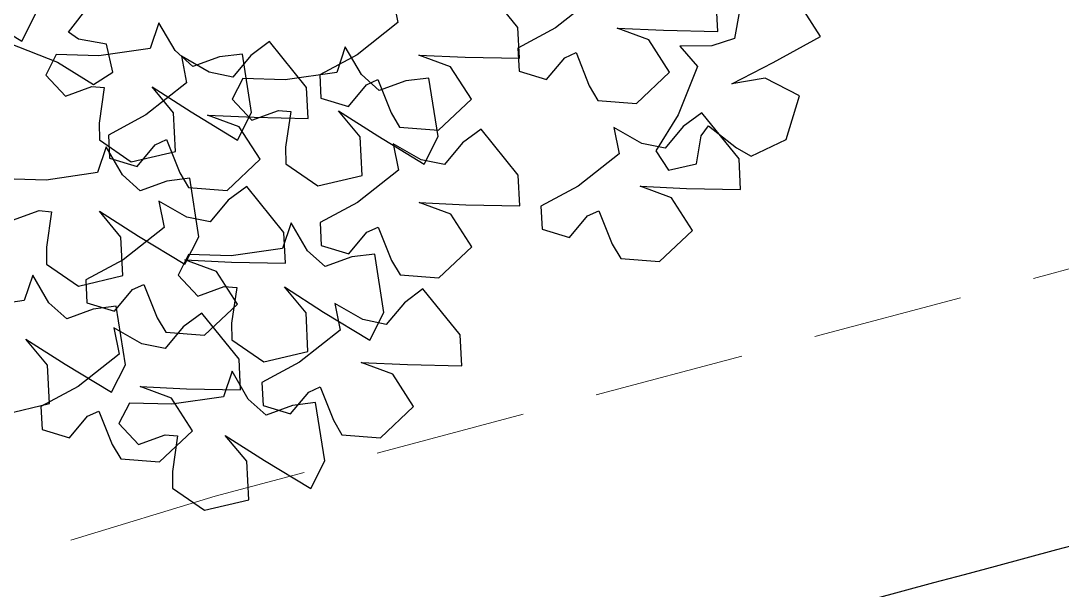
# Model space of a CAD drawing. Header units: millimetres. Extents: x 441156 to 441876, y 4514765 to 4515211.
# Drawn here: x 441574.956 to 441576.681, y 4514834.089 to 4514835.033 of the extents above; entities that cross this region are included whole.
import ezdxf

# ---------------------------------------------------------------- set-up
doc = ezdxf.new("R2010")
doc.units = ezdxf.units.MM
doc.linetypes.add('HIDDEN', pattern=[0.375, 0.25, -0.125])
doc.layers.add('01_piscinas', color=254, linetype='Continuous')
doc.layers.add('INGIN ELECTRICIDAD ALUMBRADO', color=120, linetype='HIDDEN')

msp = doc.modelspace()

# ---------------------------------------------------------------- linework, layer by layer
at = {"layer": '01_piscinas'}
for p, q in [((441575.77911619, 4514835.0215429, 0.00000053), (441575.71746203, 4514835.09770118, 0.00000053)), ((441575.57173202, 4514835.07342233, 0.00000053), (441575.5804866, 4514835.02961503, 0.00000053)), ((441575.9087956, 4514835.07407821, 0.00000053), (441575.84118535, 4514835.0206678, 0.00000053)), ((441576.11010729, 4514835.01496611, 0.00000053), (441576.10742519, 4514835.06600608, 0.00000053)), ((441575.03451472, 4514835.0139506, 0.00000053), (441575.07131062, 4514835.06057108, 0.00000053)), ((441576.14623228, 4514835.04926345, 0.00000053), (441576.13809077, 4514835.00316824, 0.00000053)), ((441576.28053825, 4514835.00657023, 0.00000053), (441576.25269549, 4514835.04943109, 0.00000053)), ((441574.88050078, 4514835.04559157, 0.00000053), (441574.95726772, 4514834.99908867, 0.00000053)), ((441574.95726772, 4514834.99908867, 0.00000053), (441574.98046494, 4514835.04463164, 0.00000053)), ((441575.18443595, 4514835.02920905, 0.00000053), (441575.17011399, 4514834.98689352, 0.00000053)), ((441575.21125355, 4514834.98309608, 0.00000053), (441575.18443595, 4514835.02920905, 0.00000053)), ((441575.5804866, 4514835.02961503, 0.00000053), (441575.51287635, 4514834.97620462, 0.00000053)), ((441575.05137932, 4514835.00202137, 0.00000053), (441575.03451472, 4514835.0139506, 0.00000053)), ((441575.7817983, 4514834.97050293, 0.00000053), (441575.77911619, 4514835.0215429, 0.00000053)), ((441575.84118535, 4514835.0206678, 0.00000053), (441575.77911643, 4514834.98726706, 0.00000053)), ((441575.94346301, 4514835.02030967, 0.00000053), (441576.02037373, 4514835.01685533, 0.00000053)), ((441575.99581669, 4514835.00101614, 0.00000053), (441575.94346301, 4514835.02030967, 0.00000053)), ((441576.02037373, 4514835.01685533, 0.00000053), (441576.11010729, 4514835.01496611, 0.00000053)), ((441574.93622542, 4514834.99570325, 0.00000053), (441575.01628531, 4514834.96385626, 0.00000053)), ((441575.09747452, 4514834.99387986, 0.00000053), (441575.05137932, 4514835.00202137, 0.00000053)), ((441575.36746851, 4514834.99812739, 0.00000053), (441575.336839, 4514834.97505553, 0.00000053)), ((441575.42912266, 4514834.92196911, 0.00000053), (441575.36746851, 4514834.99812739, 0.00000053)), ((441576.0304841, 4514834.9472476, 0.00000053), (441575.99581669, 4514835.00101614, 0.00000053)), ((441576.13809077, 4514835.00316824, 0.00000053), (441576.10049962, 4514834.99083615, 0.00000053)), ((441576.20188209, 4514834.96333956, 0.00000053), (441576.28053825, 4514835.00657023, 0.00000053)), ((441575.17011399, 4514834.98689352, 0.00000053), (441575.08485659, 4514834.97444387, 0.00000053)), ((441575.10827356, 4514834.94760894, 0.00000053), (441575.09747452, 4514834.99387986, 0.00000053)), ((441575.24072903, 4514834.95670723, 0.00000053), (441575.21125355, 4514834.98309608, 0.00000053)), ((441575.32278127, 4514834.97737014, 0.00000053), (441575.28471941, 4514834.97270408, 0.00000053)), ((441575.33809619, 4514834.88058806, 0.00000053), (441575.32278127, 4514834.97737014, 0.00000053)), ((441575.49329522, 4514834.98949046, 0.00000053), (441575.47897326, 4514834.94717493, 0.00000053)), ((441575.52011282, 4514834.94337749, 0.00000053), (441575.49329522, 4514834.98949046, 0.00000053)), ((441575.77911643, 4514834.98726706, 0.00000053), (441575.78112064, 4514834.94912731, 0.00000053)), ((441575.8566903, 4514834.97119295, 0.00000053), (441575.87545362, 4514834.9798335, 0.00000053)), ((441575.87545362, 4514834.9798335, 0.00000053), (441575.89743019, 4514834.92465708, 0.00000053)), ((441576.10049962, 4514834.99083615, 0.00000053), (441576.04715581, 4514834.99066791, 0.00000053)), ((441576.04715581, 4514834.99066791, 0.00000053), (441576.07664116, 4514834.95710696, 0.00000053)), ((441575.01440296, 4514834.97655245, 0.00000053), (441574.99706877, 4514834.94252034, 0.00000053)), ((441575.08485659, 4514834.97444387, 0.00000053), (441575.01440296, 4514834.97655245, 0.00000053)), ((441575.01628531, 4514834.96385626, 0.00000053), (441575.07624566, 4514834.92680337, 0.00000053)), ((441575.22173849, 4514834.97384854, 0.00000053), (441575.23049308, 4514834.93004124, 0.00000053)), ((441575.2680197, 4514834.94732234, 0.00000053), (441575.22173849, 4514834.97384854, 0.00000053)), ((441575.28471941, 4514834.97270408, 0.00000053), (441575.24072903, 4514834.95670723, 0.00000053)), ((441575.336839, 4514834.97505553, 0.00000053), (441575.30674064, 4514834.93920667, 0.00000053)), ((441575.51287635, 4514834.97620462, 0.00000053), (441575.45080743, 4514834.94280388, 0.00000053)), ((441575.61515401, 4514834.97584649, 0.00000053), (441575.69206473, 4514834.97239215, 0.00000053)), ((441575.6675077, 4514834.95655296, 0.00000053), (441575.61515401, 4514834.97584649, 0.00000053)), ((441575.69206473, 4514834.97239215, 0.00000053), (441575.7817983, 4514834.97050293, 0.00000053)), ((441575.82659194, 4514834.93534408, 0.00000053), (441575.8566903, 4514834.97119295, 0.00000053)), ((441576.13354828, 4514834.92787575, 0.00000053), (441576.20188209, 4514834.96333956, 0.00000053)), ((441575.07624566, 4514834.92680337, 0.00000053), (441575.10827356, 4514834.94760894, 0.00000053)), ((441575.30674064, 4514834.93920667, 0.00000053), (441575.2680197, 4514834.94732234, 0.00000053)), ((441575.47897326, 4514834.94717493, 0.00000053), (441575.39371586, 4514834.93472528, 0.00000053)), ((441575.45080743, 4514834.94280388, 0.00000053), (441575.45281164, 4514834.90466412, 0.00000053)), ((441575.5495883, 4514834.91698864, 0.00000053), (441575.52011282, 4514834.94337749, 0.00000053)), ((441575.7021751, 4514834.90278442, 0.00000053), (441575.6675077, 4514834.95655296, 0.00000053)), ((441575.78112064, 4514834.94912731, 0.00000053), (441575.82659194, 4514834.93534408, 0.00000053)), ((441575.97568196, 4514834.89568275, 0.00000053), (441576.0304841, 4514834.9472476, 0.00000053)), ((441576.07664116, 4514834.95710696, 0.00000053), (441576.04479417, 4514834.87704707, 0.00000053)), ((441574.99706877, 4514834.94252034, 0.00000053), (441575.02955647, 4514834.90784807, 0.00000053)), ((441575.23049308, 4514834.93004124, 0.00000053), (441575.16288283, 4514834.87663083, 0.00000053)), ((441575.32326222, 4514834.93683385, 0.00000053), (441575.30592804, 4514834.90280175, 0.00000053)), ((441575.39371586, 4514834.93472528, 0.00000053), (441575.32326222, 4514834.93683385, 0.00000053)), ((441575.49828295, 4514834.8908809, 0.00000053), (441575.52838131, 4514834.92672977, 0.00000053)), ((441575.52838131, 4514834.92672977, 0.00000053), (441575.54714462, 4514834.93537032, 0.00000053)), ((441575.54714462, 4514834.93537032, 0.00000053), (441575.56912119, 4514834.8801939, 0.00000053)), ((441575.59357867, 4514834.93298549, 0.00000053), (441575.5495883, 4514834.91698864, 0.00000053)), ((441575.63164054, 4514834.93765155, 0.00000053), (441575.59357867, 4514834.93298549, 0.00000053)), ((441575.64695546, 4514834.84086946, 0.00000053), (441575.63164054, 4514834.93765155, 0.00000053)), ((441576.18853467, 4514834.9373439, 0.00000053), (441576.13354828, 4514834.92787575, 0.00000053)), ((441576.24544179, 4514834.90811269, 0.00000053), (441576.18853467, 4514834.9373439, 0.00000053)), ((441575.02955647, 4514834.90784807, 0.00000053), (441575.07354685, 4514834.92384492, 0.00000053)), ((441575.07354685, 4514834.92384492, 0.00000053), (441575.09411663, 4514834.9219462, 0.00000053)), ((441575.09411663, 4514834.9219462, 0.00000053), (441575.08556069, 4514834.86317373, 0.00000053)), ((441575.17325257, 4514834.9229949, 0.00000053), (441575.23813204, 4514834.88154799, 0.00000053)), ((441575.20894543, 4514834.88010936, 0.00000053), (441575.17325257, 4514834.9229949, 0.00000053)), ((441575.43180477, 4514834.87092914, 0.00000053), (441575.42912266, 4514834.92196911, 0.00000053)), ((441575.89743019, 4514834.92465708, 0.00000053), (441575.91159409, 4514834.90070221, 0.00000053)), ((441575.30592804, 4514834.90280175, 0.00000053), (441575.33841574, 4514834.86812948, 0.00000053)), ((441575.45281164, 4514834.90466412, 0.00000053), (441575.49828295, 4514834.8908809, 0.00000053)), ((441575.64737296, 4514834.85121957, 0.00000053), (441575.7021751, 4514834.90278442, 0.00000053)), ((441575.91159409, 4514834.90070221, 0.00000053), (441575.97568196, 4514834.89568275, 0.00000053)), ((441576.22376417, 4514834.83605515, 0.00000053), (441576.24544179, 4514834.90811269, 0.00000053)), ((441575.16288283, 4514834.87663083, 0.00000053), (441575.1008139, 4514834.84323009, 0.00000053)), ((441575.21208402, 4514834.81621074, 0.00000053), (441575.20894543, 4514834.88010936, 0.00000053)), ((441575.23813204, 4514834.88154799, 0.00000053), (441575.31489898, 4514834.83504509, 0.00000053)), ((441575.26516048, 4514834.8762727, 0.00000053), (441575.3420712, 4514834.87281836, 0.00000053)), ((441575.31751417, 4514834.85697917, 0.00000053), (441575.26516048, 4514834.8762727, 0.00000053)), ((441575.31489898, 4514834.83504509, 0.00000053), (441575.33809619, 4514834.88058806, 0.00000053)), ((441575.33841574, 4514834.86812948, 0.00000053), (441575.38240612, 4514834.88412632, 0.00000053)), ((441575.38240612, 4514834.88412632, 0.00000053), (441575.4029759, 4514834.88222761, 0.00000053)), ((441575.4029759, 4514834.88222761, 0.00000053), (441575.39441995, 4514834.82345513, 0.00000053)), ((441575.48211184, 4514834.8832763, 0.00000053), (441575.54699131, 4514834.8418294, 0.00000053)), ((441575.5178047, 4514834.84039077, 0.00000053), (441575.48211184, 4514834.8832763, 0.00000053)), ((441575.56912119, 4514834.8801939, 0.00000053), (441575.58328509, 4514834.85623903, 0.00000053)), ((441576.04479417, 4514834.87704707, 0.00000053), (441576.00774127, 4514834.81708672, 0.00000053)), ((441576.08375575, 4514834.88031049, 0.00000053), (441576.05312624, 4514834.85723863, 0.00000053)), ((441576.14540991, 4514834.80415221, 0.00000053), (441576.08375575, 4514834.88031049, 0.00000053)), ((441575.08556069, 4514834.86317373, 0.00000053), (441575.08584955, 4514834.83534626, 0.00000053)), ((441575.35218158, 4514834.80321063, 0.00000053), (441575.31751417, 4514834.85697917, 0.00000053)), ((441575.3420712, 4514834.87281836, 0.00000053), (441575.43180477, 4514834.87092914, 0.00000053)), ((441576.05312624, 4514834.85723863, 0.00000053), (441576.02302788, 4514834.82138977, 0.00000053)), ((441576.08295928, 4514834.84195307, 0.00000053), (441576.09488851, 4514834.85881766, 0.00000053)), ((441576.09488851, 4514834.85881766, 0.00000053), (441576.14150899, 4514834.82202176, 0.00000053)), ((441575.1008139, 4514834.84323009, 0.00000053), (441575.10281812, 4514834.80509033, 0.00000053)), ((441575.52094329, 4514834.77649215, 0.00000053), (441575.5178047, 4514834.84039077, 0.00000053)), ((441575.54699131, 4514834.8418294, 0.00000053), (441575.62375825, 4514834.7953265, 0.00000053)), ((441575.58328509, 4514834.85623903, 0.00000053), (441575.64737296, 4514834.85121957, 0.00000053)), ((441575.62375825, 4514834.7953265, 0.00000053), (441575.64695546, 4514834.84086946, 0.00000053)), ((441575.71816751, 4514834.85327655, 0.00000053), (441575.68753801, 4514834.8302047, 0.00000053)), ((441575.77982167, 4514834.77711827, 0.00000053), (441575.71816751, 4514834.85327655, 0.00000053)), ((441575.93802574, 4514834.85603164, 0.00000053), (441575.94678032, 4514834.81222434, 0.00000053)), ((441575.98430695, 4514834.82950544, 0.00000053), (441575.93802574, 4514834.85603164, 0.00000053)), ((441576.07481777, 4514834.79585786, 0.00000053), (441576.08295928, 4514834.84195307, 0.00000053)), ((441575.09712392, 4514834.82353657, 0.00000053), (441575.08280196, 4514834.78122104, 0.00000053)), ((441575.08584955, 4514834.83534626, 0.00000053), (441575.13884155, 4514834.79895534, 0.00000053)), ((441575.12394153, 4514834.77742361, 0.00000053), (441575.09712392, 4514834.82353657, 0.00000053)), ((441575.14828942, 4514834.79130711, 0.00000053), (441575.17838778, 4514834.82715597, 0.00000053)), ((441575.17838778, 4514834.82715597, 0.00000053), (441575.1971511, 4514834.83579653, 0.00000053)), ((441575.1971511, 4514834.83579653, 0.00000053), (441575.21912766, 4514834.78062011, 0.00000053)), ((441575.39441995, 4514834.82345513, 0.00000053), (441575.39470882, 4514834.79562766, 0.00000053)), ((441575.5724375, 4514834.8289977, 0.00000053), (441575.58119208, 4514834.7851904, 0.00000053)), ((441575.61871871, 4514834.8024715, 0.00000053), (441575.5724375, 4514834.8289977, 0.00000053)), ((441575.68753801, 4514834.8302047, 0.00000053), (441575.65743964, 4514834.79435583, 0.00000053)), ((441576.02302788, 4514834.82138977, 0.00000053), (441575.98430695, 4514834.82950544, 0.00000053)), ((441576.14150899, 4514834.82202176, 0.00000053), (441576.16575272, 4514834.80835819, 0.00000053)), ((441576.16575272, 4514834.80835819, 0.00000053), (441576.22376417, 4514834.83605515, 0.00000053)), ((441575.10281812, 4514834.80509033, 0.00000053), (441575.14828942, 4514834.79130711, 0.00000053)), ((441575.13884155, 4514834.79895534, 0.00000053), (441575.21208402, 4514834.81621074, 0.00000053)), ((441575.94678032, 4514834.81222434, 0.00000053), (441575.87917007, 4514834.75881393, 0.00000053)), ((441576.00774127, 4514834.81708672, 0.00000053), (441576.02854685, 4514834.78505882, 0.00000053)), ((441575.29737944, 4514834.75164578, 0.00000053), (441575.35218158, 4514834.80321063, 0.00000053)), ((441575.39470882, 4514834.79562766, 0.00000053), (441575.44770081, 4514834.75923675, 0.00000053)), ((441575.65743964, 4514834.79435583, 0.00000053), (441575.61871871, 4514834.8024715, 0.00000053)), ((441576.02854685, 4514834.78505882, 0.00000053), (441576.07481777, 4514834.79585786, 0.00000053)), ((441576.14809201, 4514834.75311224, 0.00000053), (441576.14540991, 4514834.80415221, 0.00000053)), ((441574.99754456, 4514834.7687714, 0.00000053), (441574.92709093, 4514834.77087997, 0.00000053)), ((441575.08280196, 4514834.78122104, 0.00000053), (441574.99754456, 4514834.7687714, 0.00000053)), ((441575.153417, 4514834.75103476, 0.00000053), (441575.12394153, 4514834.77742361, 0.00000053)), ((441575.23546924, 4514834.77169767, 0.00000053), (441575.19740738, 4514834.76703161, 0.00000053)), ((441575.21912766, 4514834.78062011, 0.00000053), (441575.23329157, 4514834.75666524, 0.00000053)), ((441575.25078417, 4514834.67491558, 0.00000053), (441575.23546924, 4514834.77169767, 0.00000053)), ((441575.44770081, 4514834.75923675, 0.00000053), (441575.52094329, 4514834.77649215, 0.00000053)), ((441575.58119208, 4514834.7851904, 0.00000053), (441575.51358183, 4514834.73177999, 0.00000053)), ((441575.78250378, 4514834.7260783, 0.00000053), (441575.77982167, 4514834.77711827, 0.00000053)), ((441575.19740738, 4514834.76703161, 0.00000053), (441575.153417, 4514834.75103476, 0.00000053)), ((441575.23329157, 4514834.75666524, 0.00000053), (441575.29737944, 4514834.75164578, 0.00000053)), ((441575.32997204, 4514834.75826334, 0.00000053), (441575.29934253, 4514834.73519148, 0.00000053)), ((441575.3916262, 4514834.68210506, 0.00000053), (441575.32997204, 4514834.75826334, 0.00000053)), ((441575.87917007, 4514834.75881393, 0.00000053), (441575.81710115, 4514834.72541319, 0.00000053)), ((441575.98144773, 4514834.7584558, 0.00000053), (441576.05835845, 4514834.75500146, 0.00000053)), ((441576.03380141, 4514834.73916227, 0.00000053), (441575.98144773, 4514834.7584558, 0.00000053)), ((441576.05835845, 4514834.75500146, 0.00000053), (441576.14809201, 4514834.75311224, 0.00000053)), ((441576.06846882, 4514834.68539373, 0.00000053), (441576.03380141, 4514834.73916227, 0.00000053)), ((441575.18424203, 4514834.73398449, 0.00000053), (441575.19299661, 4514834.69017719, 0.00000053)), ((441575.23052324, 4514834.70745829, 0.00000053), (441575.18424203, 4514834.73398449, 0.00000053)), ((441575.29934253, 4514834.73519148, 0.00000053), (441575.26924417, 4514834.69934262, 0.00000053)), ((441575.51358183, 4514834.73177999, 0.00000053), (441575.45151291, 4514834.69837925, 0.00000053)), ((441575.61585949, 4514834.73142186, 0.00000053), (441575.69277021, 4514834.72796752, 0.00000053)), ((441575.66821318, 4514834.71212833, 0.00000053), (441575.61585949, 4514834.73142186, 0.00000053)), ((441575.69277021, 4514834.72796752, 0.00000053), (441575.78250378, 4514834.7260783, 0.00000053)), ((441575.81710115, 4514834.72541319, 0.00000053), (441575.81910536, 4514834.68727343, 0.00000053)), ((441574.94224445, 4514834.70217559, 0.00000053), (441574.98623482, 4514834.71817244, 0.00000053)), ((441574.98623482, 4514834.71817244, 0.00000053), (441575.00680461, 4514834.71627372, 0.00000053)), ((441575.00680461, 4514834.71627372, 0.00000053), (441574.99824866, 4514834.65750125, 0.00000053)), ((441575.08594055, 4514834.71732242, 0.00000053), (441575.15082002, 4514834.67587551, 0.00000053)), ((441575.12163341, 4514834.67443689, 0.00000053), (441575.08594055, 4514834.71732242, 0.00000053)), ((441575.26924417, 4514834.69934262, 0.00000053), (441575.23052324, 4514834.70745829, 0.00000053)), ((441575.70288058, 4514834.65835979, 0.00000053), (441575.66821318, 4514834.71212833, 0.00000053)), ((441575.86457666, 4514834.67349021, 0.00000053), (441575.89467502, 4514834.70933908, 0.00000053)), ((441575.89467502, 4514834.70933908, 0.00000053), (441575.91343834, 4514834.71797963, 0.00000053)), ((441575.91343834, 4514834.71797963, 0.00000053), (441575.93541491, 4514834.6628032, 0.00000053)), ((441575.19299661, 4514834.69017719, 0.00000053), (441575.12538636, 4514834.63676678, 0.00000053)), ((441575.40367945, 4514834.69788832, 0.00000053), (441575.38935749, 4514834.65557279, 0.00000053)), ((441575.43049705, 4514834.65177535, 0.00000053), (441575.40367945, 4514834.69788832, 0.00000053)), ((441575.45151291, 4514834.69837925, 0.00000053), (441575.45351712, 4514834.66023949, 0.00000053)), ((441575.52908679, 4514834.68230514, 0.00000053), (441575.5478501, 4514834.69094569, 0.00000053)), ((441575.5478501, 4514834.69094569, 0.00000053), (441575.56982667, 4514834.63576927, 0.00000053)), ((441575.81910536, 4514834.68727343, 0.00000053), (441575.86457666, 4514834.67349021, 0.00000053)), ((441576.01366668, 4514834.63382888, 0.00000053), (441576.06846882, 4514834.68539373, 0.00000053)), ((441575.12477199, 4514834.61053826, 0.00000053), (441575.12163341, 4514834.67443689, 0.00000053)), ((441575.15082002, 4514834.67587551, 0.00000053), (441575.22758695, 4514834.62937262, 0.00000053)), ((441575.22758695, 4514834.62937262, 0.00000053), (441575.25078417, 4514834.67491558, 0.00000053)), ((441575.3943083, 4514834.63106509, 0.00000053), (441575.3916262, 4514834.68210506, 0.00000053)), ((441575.49898843, 4514834.64645627, 0.00000053), (441575.52908679, 4514834.68230514, 0.00000053)), ((441574.99824866, 4514834.65750125, 0.00000053), (441574.99853753, 4514834.62967378, 0.00000053)), ((441575.38935749, 4514834.65557279, 0.00000053), (441575.30410009, 4514834.64312314, 0.00000053)), ((441575.45997253, 4514834.6253865, 0.00000053), (441575.43049705, 4514834.65177535, 0.00000053)), ((441575.45351712, 4514834.66023949, 0.00000053), (441575.49898843, 4514834.64645627, 0.00000053)), ((441575.64807844, 4514834.60679494, 0.00000053), (441575.70288058, 4514834.65835979, 0.00000053)), ((441575.93541491, 4514834.6628032, 0.00000053), (441575.94957881, 4514834.63884834, 0.00000053)), ((441575.12538636, 4514834.63676678, 0.00000053), (441575.06331744, 4514834.60336604, 0.00000053)), ((441575.23364645, 4514834.64523172, 0.00000053), (441575.21631227, 4514834.61119961, 0.00000053)), ((441575.22766402, 4514834.63640865, 0.00000053), (441575.30457474, 4514834.63295431, 0.00000053)), ((441575.2800177, 4514834.61711512, 0.00000053), (441575.22766402, 4514834.63640865, 0.00000053)), ((441575.30410009, 4514834.64312314, 0.00000053), (441575.23364645, 4514834.64523172, 0.00000053)), ((441575.30457474, 4514834.63295431, 0.00000053), (441575.3943083, 4514834.63106509, 0.00000053)), ((441575.50396291, 4514834.64138335, 0.00000053), (441575.45997253, 4514834.6253865, 0.00000053)), ((441575.54202477, 4514834.64604941, 0.00000053), (441575.50396291, 4514834.64138335, 0.00000053)), ((441575.55733969, 4514834.54926733, 0.00000053), (441575.54202477, 4514834.64604941, 0.00000053)), ((441575.56982667, 4514834.63576927, 0.00000053), (441575.58399057, 4514834.6118144, 0.00000053)), ((441575.94957881, 4514834.63884834, 0.00000053), (441576.01366668, 4514834.63382888, 0.00000053)), ((441574.99853753, 4514834.62967378, 0.00000053), (441575.05152952, 4514834.59328286, 0.00000053)), ((441575.31468511, 4514834.56334658, 0.00000053), (441575.2800177, 4514834.61711512, 0.00000053)), ((441574.97552257, 4514834.61150589, 0.00000053), (441574.96120061, 4514834.56919036, 0.00000053)), ((441575.00234018, 4514834.56539293, 0.00000053), (441574.97552257, 4514834.61150589, 0.00000053)), ((441575.05152952, 4514834.59328286, 0.00000053), (441575.12477199, 4514834.61053826, 0.00000053)), ((441575.06331744, 4514834.60336604, 0.00000053), (441575.06532165, 4514834.56522628, 0.00000053)), ((441575.21631227, 4514834.61119961, 0.00000053), (441575.24879997, 4514834.57652734, 0.00000053)), ((441575.58399057, 4514834.6118144, 0.00000053), (441575.64807844, 4514834.60679494, 0.00000053)), ((441575.11079295, 4514834.55144306, 0.00000053), (441575.14089131, 4514834.58729193, 0.00000053)), ((441575.14089131, 4514834.58729193, 0.00000053), (441575.15965463, 4514834.59593248, 0.00000053)), ((441575.15965463, 4514834.59593248, 0.00000053), (441575.1816312, 4514834.54075605, 0.00000053)), ((441575.24879997, 4514834.57652734, 0.00000053), (441575.29279035, 4514834.59252419, 0.00000053)), ((441575.29279035, 4514834.59252419, 0.00000053), (441575.31336013, 4514834.59062547, 0.00000053)), ((441575.31336013, 4514834.59062547, 0.00000053), (441575.30480419, 4514834.531853, 0.00000053)), ((441575.39249607, 4514834.59167417, 0.00000053), (441575.45737554, 4514834.55022726, 0.00000053)), ((441575.42818893, 4514834.54878863, 0.00000053), (441575.39249607, 4514834.59167417, 0.00000053)), ((441575.62177946, 4514834.5884192, 0.00000053), (441575.59114995, 4514834.56534734, 0.00000053)), ((441575.68343362, 4514834.51226091, 0.00000053), (441575.62177946, 4514834.5884192, 0.00000053)), ((441574.96120061, 4514834.56919036, 0.00000053), (441574.87594321, 4514834.55674072, 0.00000053)), ((441575.03181565, 4514834.53900408, 0.00000053), (441575.00234018, 4514834.56539293, 0.00000053)), ((441575.06532165, 4514834.56522628, 0.00000053), (441575.11079295, 4514834.55144306, 0.00000053)), ((441575.25988297, 4514834.51178173, 0.00000053), (441575.31468511, 4514834.56334658, 0.00000053)), ((441575.47604944, 4514834.56414035, 0.00000053), (441575.48480403, 4514834.52033304, 0.00000053)), ((441575.52233066, 4514834.53761415, 0.00000053), (441575.47604944, 4514834.56414035, 0.00000053)), ((441575.59114995, 4514834.56534734, 0.00000053), (441575.56105159, 4514834.52949847, 0.00000053)), ((441575.07580603, 4514834.55500093, 0.00000053), (441575.03181565, 4514834.53900408, 0.00000053)), ((441575.11386789, 4514834.55966699, 0.00000053), (441575.07580603, 4514834.55500093, 0.00000053)), ((441575.12918282, 4514834.4628849, 0.00000053), (441575.11386789, 4514834.55966699, 0.00000053)), ((441575.25554736, 4514834.54848331, 0.00000053), (441575.22491785, 4514834.52541145, 0.00000053)), ((441575.31720151, 4514834.47232502, 0.00000053), (441575.25554736, 4514834.54848331, 0.00000053)), ((441575.43132752, 4514834.48489001, 0.00000053), (441575.42818893, 4514834.54878863, 0.00000053)), ((441575.45737554, 4514834.55022726, 0.00000053), (441575.53414248, 4514834.50372436, 0.00000053)), ((441575.53414248, 4514834.50372436, 0.00000053), (441575.55733969, 4514834.54926733, 0.00000053)), ((441575.1816312, 4514834.54075605, 0.00000053), (441575.1957951, 4514834.51680119, 0.00000053)), ((441575.30480419, 4514834.531853, 0.00000053), (441575.30509305, 4514834.50402553, 0.00000053)), ((441575.56105159, 4514834.52949847, 0.00000053), (441575.52233066, 4514834.53761415, 0.00000053)), ((441575.10981734, 4514834.52420445, 0.00000053), (441575.11857193, 4514834.48039715, 0.00000053)), ((441575.15609855, 4514834.49767825, 0.00000053), (441575.10981734, 4514834.52420445, 0.00000053)), ((441575.22491785, 4514834.52541145, 0.00000053), (441575.19481949, 4514834.48956258, 0.00000053)), ((441575.1957951, 4514834.51680119, 0.00000053), (441575.25988297, 4514834.51178173, 0.00000053)), ((441575.48480403, 4514834.52033304, 0.00000053), (441575.41719378, 4514834.46692263, 0.00000053)), ((441575.68611572, 4514834.46122094, 0.00000053), (441575.68343362, 4514834.51226091, 0.00000053)), ((441574.9643392, 4514834.50529174, 0.00000053), (441575.02921867, 4514834.46384484, 0.00000053)), ((441575.00003206, 4514834.46240621, 0.00000053), (441574.9643392, 4514834.50529174, 0.00000053)), ((441575.19481949, 4514834.48956258, 0.00000053), (441575.15609855, 4514834.49767825, 0.00000053)), ((441575.30509305, 4514834.50402553, 0.00000053), (441575.35808505, 4514834.46763461, 0.00000053)), ((441575.11857193, 4514834.48039715, 0.00000053), (441575.05096168, 4514834.42698674, 0.00000053)), ((441575.35808505, 4514834.46763461, 0.00000053), (441575.43132752, 4514834.48489001, 0.00000053)), ((441575.00317064, 4514834.39850758, 0.00000053), (441575.00003206, 4514834.46240621, 0.00000053)), ((441575.02921867, 4514834.46384484, 0.00000053), (441575.10598561, 4514834.41734194, 0.00000053)), ((441575.10598561, 4514834.41734194, 0.00000053), (441575.12918282, 4514834.4628849, 0.00000053)), ((441575.31988362, 4514834.42128505, 0.00000053), (441575.31720151, 4514834.47232502, 0.00000053)), ((441575.41719378, 4514834.46692263, 0.00000053), (441575.35512485, 4514834.43352189, 0.00000053)), ((441575.51947144, 4514834.46656451, 0.00000053), (441575.59638215, 4514834.46311016, 0.00000053)), ((441575.57182512, 4514834.44727097, 0.00000053), (441575.51947144, 4514834.46656451, 0.00000053)), ((441575.59638215, 4514834.46311016, 0.00000053), (441575.68611572, 4514834.46122094, 0.00000053)), ((441575.30564824, 4514834.45212385, 0.00000053), (441575.29132628, 4514834.40980832, 0.00000053)), ((441575.33246585, 4514834.40601089, 0.00000053), (441575.30564824, 4514834.45212385, 0.00000053)), ((441575.60649253, 4514834.39350243, 0.00000053), (441575.57182512, 4514834.44727097, 0.00000053)), ((441575.05096168, 4514834.42698674, 0.00000053), (441574.98889275, 4514834.393586, 0.00000053)), ((441575.15323933, 4514834.42662861, 0.00000053), (441575.23015005, 4514834.42317427, 0.00000053)), ((441575.20559302, 4514834.40733508, 0.00000053), (441575.15323933, 4514834.42662861, 0.00000053)), ((441575.35512485, 4514834.43352189, 0.00000053), (441575.35712907, 4514834.39538214, 0.00000053)), ((441575.43269873, 4514834.41744778, 0.00000053), (441575.45146205, 4514834.42608833, 0.00000053)), ((441575.45146205, 4514834.42608833, 0.00000053), (441575.47343862, 4514834.37091191, 0.00000053)), ((441575.29132628, 4514834.40980832, 0.00000053), (441575.20606888, 4514834.39735868, 0.00000053)), ((441575.23015005, 4514834.42317427, 0.00000053), (441575.31988362, 4514834.42128505, 0.00000053)), ((441575.40260037, 4514834.38159891, 0.00000053), (441575.43269873, 4514834.41744778, 0.00000053)), ((441574.92992817, 4514834.38125218, 0.00000053), (441575.00317064, 4514834.39850758, 0.00000053)), ((441574.98889275, 4514834.393586, 0.00000053), (441574.99089697, 4514834.35544624, 0.00000053)), ((441575.13561525, 4514834.39946725, 0.00000053), (441575.11828107, 4514834.36543515, 0.00000053)), ((441575.20606888, 4514834.39735868, 0.00000053), (441575.13561525, 4514834.39946725, 0.00000053)), ((441575.24026043, 4514834.35356654, 0.00000053), (441575.20559302, 4514834.40733508, 0.00000053)), ((441575.36194132, 4514834.37962204, 0.00000053), (441575.33246585, 4514834.40601089, 0.00000053)), ((441575.35712907, 4514834.39538214, 0.00000053), (441575.40260037, 4514834.38159891, 0.00000053)), ((441575.4059317, 4514834.39561889, 0.00000053), (441575.36194132, 4514834.37962204, 0.00000053)), ((441575.44399356, 4514834.40028495, 0.00000053), (441575.4059317, 4514834.39561889, 0.00000053)), ((441575.45930849, 4514834.30350286, 0.00000053), (441575.44399356, 4514834.40028495, 0.00000053)), ((441575.55169039, 4514834.34193758, 0.00000053), (441575.60649253, 4514834.39350243, 0.00000053)), ((441575.03636827, 4514834.34166302, 0.00000053), (441575.06646663, 4514834.37751189, 0.00000053)), ((441575.06646663, 4514834.37751189, 0.00000053), (441575.08522995, 4514834.38615244, 0.00000053)), ((441575.08522995, 4514834.38615244, 0.00000053), (441575.10720651, 4514834.33097601, 0.00000053)), ((441575.11828107, 4514834.36543515, 0.00000053), (441575.15076877, 4514834.33076288, 0.00000053)), ((441575.47343862, 4514834.37091191, 0.00000053), (441575.48760252, 4514834.34695704, 0.00000053)), ((441574.99089697, 4514834.35544624, 0.00000053), (441575.03636827, 4514834.34166302, 0.00000053)), ((441575.15076877, 4514834.33076288, 0.00000053), (441575.19475914, 4514834.34675972, 0.00000053)), ((441575.18545829, 4514834.30200169, 0.00000053), (441575.24026043, 4514834.35356654, 0.00000053)), ((441575.19475914, 4514834.34675972, 0.00000053), (441575.21532892, 4514834.344861, 0.00000053)), ((441575.21532892, 4514834.344861, 0.00000053), (441575.20677298, 4514834.28608853, 0.00000053)), ((441575.29446487, 4514834.3459097, 0.00000053), (441575.35934434, 4514834.30446279, 0.00000053)), ((441575.33015773, 4514834.30302417, 0.00000053), (441575.29446487, 4514834.3459097, 0.00000053)), ((441575.48760252, 4514834.34695704, 0.00000053), (441575.55169039, 4514834.34193758, 0.00000053)), ((441575.10720651, 4514834.33097601, 0.00000053), (441575.12137042, 4514834.30702115, 0.00000053)), ((441575.12137042, 4514834.30702115, 0.00000053), (441575.18545829, 4514834.30200169, 0.00000053)), ((441575.35934434, 4514834.30446279, 0.00000053), (441575.43611127, 4514834.2579599, 0.00000053)), ((441575.33329631, 4514834.23912554, 0.00000053), (441575.33015773, 4514834.30302417, 0.00000053)), ((441575.43611127, 4514834.2579599, 0.00000053), (441575.45930849, 4514834.30350286, 0.00000053)), ((441575.20677298, 4514834.28608853, 0.00000053), (441575.20706185, 4514834.25826106, 0.00000053)), ((441575.20706185, 4514834.25826106, 0.00000053), (441575.26005384, 4514834.22187014, 0.00000053)), ((441575.26005384, 4514834.22187014, 0.00000053), (441575.33329631, 4514834.23912554, 0.00000053))]:
    msp.add_line(p, q, dxfattribs=at)
for points, elevation in [([(441600.15542645, 4514836.84526939, 0.0164873178), (441596.29495593, 4514836.51536975, 0.0147570251), (441588.85666332, 4514835.40842934, 0.0064753203), (441583.08003958, 4514834.10548181, 0.0081662383), (441575.84636256, 4514832.24974676, 0.0216544653), (441566.72691572, 4514829.13504235, 0.0203224531), (441558.44317938, 4514825.50445053, 0.0071301443), (441552.8844203, 4514822.6439482, 0.0002218274), (441552.71279905, 4514822.55241672), (441551.42359411, 4514821.85298122), (441550.13470721, 4514821.15371826, 0.0026809456), (441548.08215867, 4514820.00791291), (441541.18054052, 4514816.1888006), (441538.56552048, 4514814.745731), (441530.65125505, 4514810.37833203), (441525.70833685, 4514807.63872531), (441512.53909855, 4514800.33969015), (441512.42506278, 4514800.27586286), (441523.2070084, 4514782.27945409)], 0.00000053), ([(441600.15344326, 4514836.77006272, 0.0164621357), (441596.30380182, 4514836.44089324, 0.0147546948), (441588.87105538, 4514835.33481359, 0.0064740219), (441583.09748773, 4514834.03253962, 0.0081654849), (441575.86684779, 4514832.17759532, 0.021652917), (441566.75420638, 4514829.06518378, 0.0203218385), (441558.47629742, 4514825.4371581, 0.0071298324), (441552.9196851, 4514822.5777561, 0.0002215412), (441552.74834387, 4514822.48637409), (441551.45935947, 4514821.78705824), (441550.1706931, 4514821.08791493, 0.002681048), (441548.11877003, 4514819.94245511), (441541.21681548, 4514816.12315664), (441538.60175705, 4514814.68006586), (441530.68755222, 4514810.31270033), (441525.74469455, 4514807.57312716), (441512.57559303, 4514800.27416781), (441512.52909938, 4514800.24814472), (441523.27134543, 4514782.31799947)], 0.00000053), ([(441564.34128148, 4514829.92970618, -0.0042755154), (441566.13414893, 4514830.64783043, -0.0216875721), (441575.40107468, 4514833.81222074, -0.0036590762), (441578.65776771, 4514834.67928291)], 0.00000131)]:
    msp.add_lwpolyline(points, format="xyb", dxfattribs=dict(at, elevation=elevation))
at = {"layer": 'INGIN ELECTRICIDAD ALUMBRADO', "color": 86, "lineweight": 13, "elevation": 0.00000131}
msp.add_lwpolyline([(441577.59961126, 4514834.86323508), (441575.27756778, 4514834.24501407), (441572.04897328, 4514833.26126727), (441571.44810846, 4514833.04581667)], dxfattribs=at)

doc.saveas('drawing.dxf')
